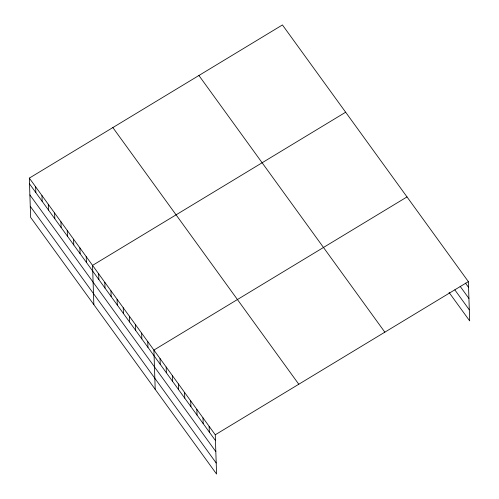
<?xml version="1.0" encoding="UTF-8"?>
<svg xmlns="http://www.w3.org/2000/svg" width="499" height="499" viewBox="0 0 499 499"><rect width="100%" height="100%" fill="white"/><g stroke="black" fill="none" stroke-linecap="round" stroke-linejoin="round"><path stroke-width="0.75" d="M29.329 178.112L215.262 434.785L216.566 474.05L30.632 217.377L29.329 178.112L282.434 24.95L468.368 281.623L469.671 320.888L449.069 292.458M345.651 112.219L92.546 265.381L93.849 304.646M407.009 196.924L153.904 350.08L155.208 389.345M215.262 434.785L468.368 281.623M465.492 283.151L468.561 287.387M460.159 286.345L468.923 298.446M454.839 289.869L469.303 309.835M198.908 75.492L384.841 332.166M112.855 127.569L298.789 384.242M29.522 183.875L215.456 440.548M29.89 194.928L215.824 451.601M30.264 206.318L216.204 462.997M209.131 426.314L209.318 432.078M202.993 417.844L203.187 423.607M196.856 409.373L197.049 415.137M190.724 400.903L190.911 406.666M184.586 392.432L184.78 398.196M178.449 383.962L178.642 389.725M172.317 375.491L172.504 381.255M166.179 367.021L166.367 372.784M160.042 358.55L160.235 364.314M147.773 341.609L147.96 347.373M141.635 333.139L141.828 338.902M135.497 324.668L135.691 330.432M129.366 316.198L129.553 321.961M123.228 307.733L123.421 313.491M117.09 299.263L117.284 305.026M110.953 290.792L111.146 296.556M104.821 282.322L105.008 288.085M98.683 273.851L98.877 279.615M86.227 256.654L86.414 262.418M79.902 247.922L80.096 253.685M73.584 239.196L73.771 244.959M67.259 230.469L67.452 236.233M60.94 221.743L61.128 227.507M54.616 213.017L54.809 218.78M48.297 204.291L48.484 210.054M41.972 195.564L42.166 201.328M35.654 186.838L35.841 192.602"/></g></svg>
